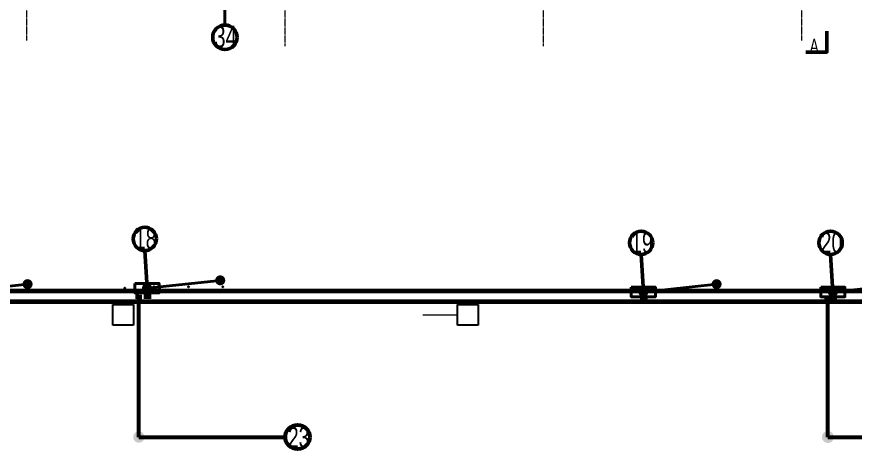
# Model space of a CAD drawing. Header units: millimetres. Extents: x -705761 to 1364679, y -410401 to 446404.
# Drawn here: x -546316 to -523195, y -113721 to -101784 of the extents above; entities that cross this region are included whole.
import ezdxf

# ---------------------------------------------------------------- set-up
doc = ezdxf.new("R2010")
doc.units = ezdxf.units.MM
doc.linetypes.add('CENTER', pattern=[2, 1.25, -0.25, 0.25, -0.25])
for name, color, linetype, lineweight in [('AXIS', 3, 'Continuous', 13), ('DOTE', 1, 'Continuous', 13), ('图框', 7, 'Continuous', 13), ('平台、护栏', 254, 'Continuous', 18), ('细实线', 3, 'Continuous', 30), ('自动化文字', 255, 'Continuous', 35)]:
    doc.layers.add(name, color=color, linetype=linetype, lineweight=lineweight)
doc.styles.add('首钢设计院H4', font='BSDI_XW.shx', dxfattribs={"width": 0.7, "height": 0.004, "bigfont": 'BSDI_HZ.shx'})
doc.styles.add('首钢设计院H5', font='ROS.shx', dxfattribs={"width": 0.7, "height": 5, "bigfont": 'HzTXT.shx'})

msp = doc.modelspace()

# ---------------------------------------------------------------- hatches: boundary and pattern name
at = {"lineweight": 60}
h = msp.add_hatch(color=1, dxfattribs=at)
h.dxf.hatch_style = 1
h.paths.add_polyline_path([(-546157.8, -109164.93), (-545878.68, -109164.93, 1)])
h.paths.add_polyline_path([(-545878.68, -109164.93), (-546157.8, -109164.93, 1)])
h = msp.add_hatch(color=1, dxfattribs=at)
h.dxf.hatch_style = 1
h.paths.add_polyline_path([(-527157.64, -109164.93), (-526878.53, -109164.93, 1)])
h.paths.add_polyline_path([(-526878.53, -109164.93), (-527157.64, -109164.93, 1)])
h = msp.add_hatch(color=1, dxfattribs=at)
h.dxf.hatch_style = 1
h.paths.add_polyline_path([(-542864.51, -109275.5), (-542585.39, -109275.5, 1)])
h.paths.add_polyline_path([(-542585.39, -109275.5), (-542864.51, -109275.5, 1)])
h = msp.add_hatch(color=1, dxfattribs=at)
h.dxf.hatch_style = 1
h.paths.add_polyline_path([(-529176.83, -109381.55), (-528897.72, -109381.55, 1)])
h.paths.add_polyline_path([(-528897.72, -109381.55), (-529176.83, -109381.55, 1)])
h = msp.add_hatch(color=1, dxfattribs=at)
h.dxf.hatch_style = 1
h.paths.add_polyline_path([(-523951.83, -109381.55), (-523672.72, -109381.55, 1)])
h.paths.add_polyline_path([(-523672.72, -109381.55), (-523951.83, -109381.55, 1)])
at = {"layer": '自动化文字', "lineweight": 60}
h = msp.add_hatch(color=1, dxfattribs=at)
h.dxf.hatch_style = 1
h.paths.add_polyline_path([(-540845.32, -109058.88), (-540566.2, -109058.88, 1)])
h.paths.add_polyline_path([(-540566.2, -109058.88), (-540845.32, -109058.88, 1)])
at = {"layer": '自动化文字'}
h = msp.add_hatch(color=1, dxfattribs=at)
h.dxf.hatch_style = 1
h.paths.add_polyline_path([(-543106.92, -113383.25, 1), (-542791.45, -113383.25, 1)])
h = msp.add_hatch(color=1, dxfattribs=at)
h.dxf.hatch_style = 1
h.paths.add_polyline_path([(-524115.02, -113383.29, 1), (-523782.94, -113383.29, 1)])
h = msp.add_hatch(color=1, dxfattribs=at)
h.dxf.hatch_style = 1
h.paths.add_polyline_path([(-524106.92, -113383.25, 1), (-523791.45, -113383.25, 1)])

# ---------------------------------------------------------------- linework, layer by layer
at = {"color": 1, "lineweight": 60}
for p, q in [((-542953.05, -109517.43), (-543040.36, -109517.43)), ((-542953.05, -109517.43), (-542865.74, -109517.43)), ((-542614.36, -109511.58), (-542813.88, -109511.58)), ((-523953.05, -109567.25), (-524040.36, -109567.25)), ((-523953.05, -109567.25), (-523865.74, -109567.25)), ((-528926.68, -109617.63), (-529126.21, -109617.63)), ((-523701.68, -109617.63), (-523901.21, -109617.63))]:
    msp.add_line(p, q, dxfattribs=at)
at = {"lineweight": 15}
msp.add_line((-535115.55, -110010.12), (-534165.55, -110010.12), dxfattribs=at)
at = {"color": 2, "lineweight": 60}
msp.add_lwpolyline([(-552335.32, -109347.56), (-503338.21, -109347.56), (-503338.21, -109655.29), (-552643.05, -109655.29), (-552643.05, -109347.56)], dxfattribs=at)
at = {"layer": 'AXIS', "color": 201, "lineweight": 50}
for p, q in [((-542724.95, -109275.5), (-542787.14, -108237.86)), ((-529037.27, -109381.55), (-529099.46, -108343.91)), ((-523812.27, -109381.55), (-523874.46, -108343.91))]:
    msp.add_line(p, q, dxfattribs=at)
at = {"layer": 'DOTE', "color": 1, "linetype": 'CENTER', "lineweight": 15, "ltscale": 5}
for p, q in [((-546040.55, -102436.92), (-546040.55, -86259.69)), ((-538915.55, -102596.02), (-538915.55, -86259.69)), ((-531790.55, -102596.02), (-531790.55, -86259.69)), ((-524665.65, -102436.92), (-524665.65, -86259.69))]:
    msp.add_line(p, q, dxfattribs=at)
at = {"layer": '图框', "lineweight": 40}
for p, q in [((-548037.43, -109381.55), (-546018.24, -109164.93)), ((-542724.95, -109275.5), (-542724.95, -109511.58)), ((-529037.27, -109381.55), (-527018.08, -109164.93)), ((-523812.27, -109381.55), (-521793.08, -109164.93)), ((-542724.95, -109511.58), (-542614.36, -109511.58)), ((-529037.27, -109381.55), (-529037.27, -109617.63)), ((-523812.27, -109381.55), (-523812.27, -109617.63)), ((-529037.27, -109617.63), (-528926.68, -109617.63)), ((-523812.27, -109617.63), (-523701.68, -109617.63))]:
    msp.add_line(p, q, dxfattribs=at)
at = {"layer": '图框', "color": 1, "linetype": 'Continuous', "lineweight": 50, "elevation": -486.97, "flags": 128}
msp.add_lwpolyline([(-524555.08, -102761.38), (-523975.61, -102761.38), (-523975.61, -102181.91)], dxfattribs=at)
at = {"layer": '图框', "lineweight": 40}
for points in [[(-543058.03, -109144.08), (-542391.86, -109144.08), (-542391.86, -109406.93), (-543058.03, -109406.93)], [(-529370.36, -109250.12), (-528704.19, -109250.12), (-528704.19, -109512.97), (-529370.36, -109512.97)], [(-524145.36, -109250.12), (-523479.19, -109250.12), (-523479.19, -109512.97), (-524145.36, -109512.97)]]:
    msp.add_lwpolyline(points, close=True, dxfattribs=at)
msp.add_lwpolyline([(-542726.47, -109250.12), (-542726.47, -109511.58)], dxfattribs=at)
at = {"layer": '平台、护栏', "lineweight": -3, "ltscale": 10}
for centre in [(-545945.55, -109345.12), (-544995.55, -109345.12), (-544045.55, -109345.12), (-543334.71, -109273.07), (-542533.07, -109239.08), (-542384.71, -109273.07), (-541583.07, -109239.08), (-540633.07, -109239.08), (-539295.55, -109345.12), (-538345.55, -109345.12), (-537395.55, -109345.12), (-536445.55, -109345.12), (-535495.55, -109345.12), (-534545.55, -109345.12), (-533595.55, -109345.12), (-532645.55, -109345.12), (-531695.55, -109345.12), (-530745.55, -109345.12), (-529795.55, -109345.12), (-528845.55, -109345.12), (-528845.4, -109345.12), (-527895.4, -109345.12), (-526945.4, -109345.12), (-525995.55, -109345.12), (-525045.55, -109345.12), (-523620.4, -109345.12)]:
    msp.add_circle(centre, 15.2, dxfattribs=at)
at = {"layer": '细实线', "lineweight": -3, "ltscale": 10}
for p, q in [((-543665.55, -109725.12), (-543095.55, -109725.12)), ((-543665.55, -110295.12), (-543665.55, -109725.12)), ((-543095.55, -109725.12), (-543095.55, -110295.12)), ((-534165.55, -109725.12), (-533595.55, -109725.12)), ((-534165.55, -110295.12), (-534165.55, -109725.12)), ((-533595.55, -109725.12), (-533595.55, -110295.12)), ((-543095.55, -110295.12), (-543665.55, -110295.12)), ((-533595.55, -110295.12), (-534165.55, -110295.12))]:
    msp.add_line(p, q, dxfattribs=at)
at = {"layer": '自动化文字', "color": 4, "lineweight": 40}
msp.add_line((-540575.42, -100414.69), (-540575.42, -102014.16), dxfattribs=at)
at = {"layer": '自动化文字', "lineweight": 40}
msp.add_line((-542724.95, -109275.5), (-540705.76, -109058.88), dxfattribs=at)
at = {"layer": '自动化文字', "lineweight": 53}
for p, q in [((-542953.05, -113382.62), (-542953.05, -109517.43)), ((-523953.05, -113382.62), (-523953.05, -109567.25))]:
    msp.add_line(p, q, dxfattribs=at)
at = {"layer": '自动化文字', "color": 51, "lineweight": 53}
for p, q in [((-542953.05, -113382.62), (-538909.86, -113382.62)), ((-523953.05, -113382.62), (-519909.86, -113382.62))]:
    msp.add_line(p, q, dxfattribs=at)
at = {"layer": '自动化文字', "color": 4, "lineweight": 50}
msp.add_circle((-540575.42, -102352.08), 337.92, dxfattribs=at)
at = {"layer": '自动化文字', "color": 201, "lineweight": 50}
for centre in [(-542787.14, -107916.84), (-529099.46, -108022.88), (-523874.46, -108022.88)]:
    msp.add_circle(centre, 321.02, dxfattribs=at)
at = {"layer": '自动化文字', "color": 51, "lineweight": 53}
msp.add_circle((-538571.94, -113382.62), 337.92, dxfattribs=at)

# ---------------------------------------------------------------- texts
at = {"layer": '图框', "color": 1, "linetype": 'Continuous', "lineweight": 50, "insert": (-524201.44, -102793.66, -486.97), "char_height": 400, "attachment_point": 9, "line_spacing_factor": 0.6, "style": '首钢设计院H4'}
msp.add_mtext('\\H1x;\\W0.7;A', dxfattribs=at)
at = {"layer": '自动化文字', "color": 4, "lineweight": 50, "style": '首钢设计院H5', "width": 0.7}
msp.add_text('34', height=600, dxfattribs=at).set_placement((-540871.35, -102633.7))
at = {"layer": '自动化文字', "color": 201, "lineweight": 50, "style": '首钢设计院H5', "width": 0.7}
for s, p in [('18', (-543058.07, -108193.73)), ('19', (-529372.88, -108299.77)), ('20', (-524147.88, -108299.77))]:
    msp.add_text(s, height=570, dxfattribs=at).set_placement(p)
at = {"layer": '自动化文字', "color": 51, "lineweight": 53, "style": '首钢设计院H5', "width": 0.7}
msp.add_text('23', height=570, dxfattribs=at).set_placement((-538838.96, -113676.34))

doc.saveas('drawing.dxf')
